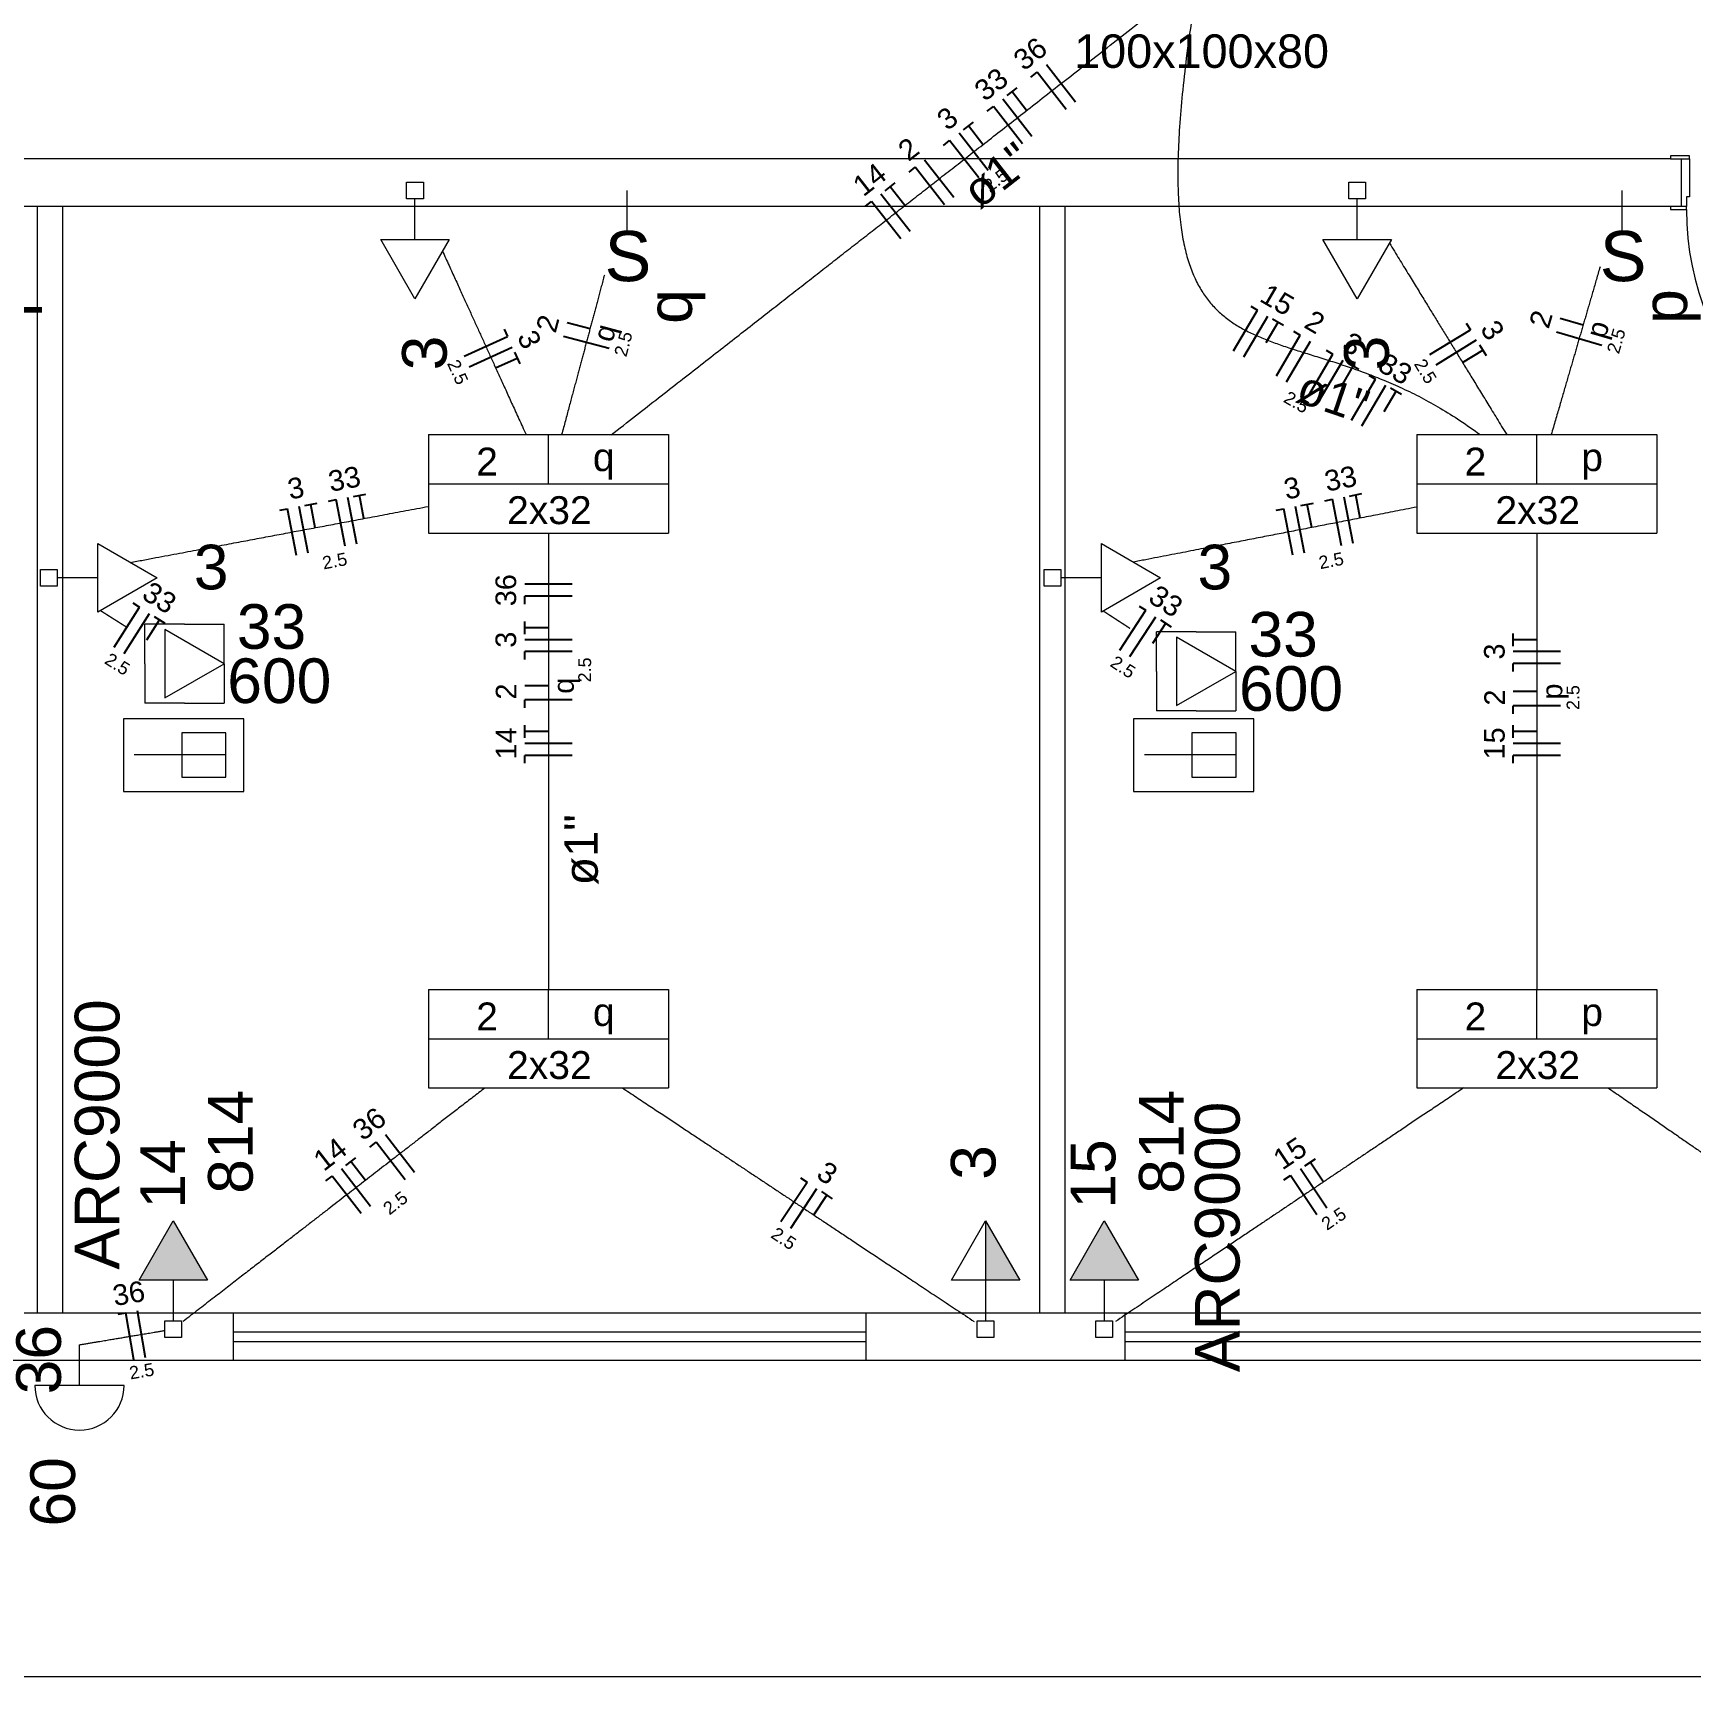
# Model space of a CAD drawing. Header units: millimetres. Extents: x -130 to 1399, y -90 to 1288.
# Drawn here: x 1110.41 to 1115.65, y 1238.62 to 1243.82 of the extents above; entities that cross this region are included whole.
import ezdxf

# ---------------------------------------------------------------- set-up
doc = ezdxf.new("R2010")
doc.units = ezdxf.units.MM
doc.header["$LTSCALE"] = 0.01
doc.linetypes.add('DOT2', pattern=[3.175, 0, -3.175])
for name, color, linetype, lineweight in [('Arquitetura', 134, 'Continuous', 5), ('EL-Condutos', 3, 'Continuous', 13), ('EL-Fios', 9, 'Continuous', 25), ('EL-Textos condutos', 7, 'Continuous', 20), ('EL-Textos fios', 7, 'Continuous', 20), ('EL-Textos pontos', 5, 'Continuous', 20), ('P-SIMBOL', 5, 'Continuous', 5)]:
    doc.layers.add(name, color=color, linetype=linetype, lineweight=lineweight)
doc.styles.add('ARIAL', font='arial.ttf')

msp = doc.modelspace()

# ---------------------------------------------------------------- hatches: boundary and pattern name
at = {"layer": 'P-SIMBOL', "linetype": 'Continuous'}
for points in [[(1110.9602, 1239.8752), (1110.852, 1240.0627), (1110.7437, 1239.8752)], [(1113.4209, 1239.8752), (1113.4209, 1240.0627), (1113.5291, 1239.8752)], [(1113.9043, 1239.8752), (1113.7961, 1240.0627), (1113.6878, 1239.8752)]]:
    msp.add_hatch(color=256, dxfattribs=at).paths.add_polyline_path(points)

# ---------------------------------------------------------------- linework, layer by layer
at = {"layer": 'Arquitetura', "linetype": 'Continuous'}
for p, q in [((1115.5864, 1243.4207), (1110.0564, 1243.4207)), ((1115.5864, 1243.2707), (1110.0564, 1243.2707)), ((1113.5914, 1243.2707), (1113.5914, 1239.7707)), ((1113.6714, 1243.2707), (1113.6714, 1239.7707)), ((1116.6714, 1239.7707), (1107.4214, 1239.7707)), ((1113.0419, 1239.7107), (1111.0419, 1239.7107)), ((1115.8614, 1239.7107), (1113.8614, 1239.7107)), ((1113.0419, 1239.6807), (1111.0419, 1239.6807)), ((1115.8614, 1239.6807), (1113.8614, 1239.6807)), ((1120.9714, 1239.6212), (1107.2719, 1239.6212)), ((1121.9714, 1238.6212), (1106.2719, 1238.6212))]:
    msp.add_line(p, q, dxfattribs=at)
at = {"layer": 'Arquitetura'}
for p, q in [((1110.4214, 1243.2707), (1110.4214, 1239.7707)), ((1110.5014, 1243.2707), (1110.5014, 1239.7707)), ((1111.0187, 1241.5362), (1110.7287, 1241.5362)), ((1114.2134, 1241.5362), (1113.9234, 1241.5362)), ((1111.0419, 1239.7707), (1111.0419, 1239.6212)), ((1113.0419, 1239.7707), (1113.0419, 1239.6212)), ((1113.8614, 1239.7707), (1113.8614, 1239.6212))]:
    msp.add_line(p, q, dxfattribs=at)
at = {"layer": 'Arquitetura', "color": 3}
for points in [[(1115.5864, 1243.4207), (1115.6469, 1243.4207), (1115.6469, 1243.4307), (1115.5864, 1243.4307), (1115.5864, 1243.4207)], [(1115.5864, 1243.2607), (1115.6369, 1243.2607), (1115.6369, 1243.2707), (1115.5864, 1243.2707), (1115.5864, 1243.2607)]]:
    msp.add_lwpolyline(points, close=True, dxfattribs=at)
at = {"layer": 'Arquitetura', "color": 2}
msp.add_lwpolyline([(1115.6469, 1243.3007), (1115.6369, 1243.3007), (1115.6369, 1243.2707), (1115.6214, 1243.2707), (1115.6214, 1243.4207), (1115.6469, 1243.4207), (1115.6469, 1243.3007)], close=True, dxfattribs=at)
at = {"layer": 'Arquitetura'}
for points in [[(1110.6942, 1241.6507), (1110.6942, 1241.4207), (1111.0747, 1241.4207), (1111.0747, 1241.6507), (1110.6942, 1241.6507)], [(1113.8889, 1241.6507), (1113.8889, 1241.4207), (1114.2694, 1241.4207), (1114.2694, 1241.6507), (1113.8889, 1241.6507)], [(1110.8787, 1241.6062), (1110.8787, 1241.4662), (1111.0187, 1241.4662), (1111.0187, 1241.6062), (1110.8787, 1241.6062)], [(1114.0734, 1241.6062), (1114.0734, 1241.4662), (1114.2134, 1241.4662), (1114.2134, 1241.6062), (1114.0734, 1241.6062)]]:
    msp.add_lwpolyline(points, dxfattribs=at)
msp.add_arc((1116.5289, 1243.2627), 0.8921, 180.129, 269.223, dxfattribs=at)
at = {"layer": 'EL-Condutos', "linetype": 'Continuous'}
for points in [[(1112.2368, 1242.5483), (1112.314, 1242.6085), (1112.3868, 1242.6654), (1112.4556, 1242.7191), (1112.5208, 1242.77), (1112.5825, 1242.8182), (1112.6412, 1242.864), (1112.6972, 1242.9077), (1112.7508, 1242.9495), (1112.8022, 1242.9897), (1112.8519, 1243.0285), (1112.9001, 1243.0661), (1112.9472, 1243.1029), (1112.9935, 1243.139), (1113.0392, 1243.1747), (1113.0848, 1243.2103), (1113.1305, 1243.246), (1113.1766, 1243.282), (1113.2236, 1243.3186), (1113.2716, 1243.3561), (1113.321, 1243.3947), (1113.3721, 1243.4346), (1113.4253, 1243.4761), (1113.4808, 1243.5194), (1113.539, 1243.5649), (1113.6002, 1243.6127), (1113.6648, 1243.663), (1113.7329, 1243.7163), (1113.805, 1243.7725), (1113.8814, 1243.8322), (1113.9624, 1243.8954)], [(1114.0727, 1243.8645), (1114.0556, 1243.7394), (1114.0428, 1243.6255), (1114.0342, 1243.5223), (1114.0295, 1243.4292), (1114.0289, 1243.3455), (1114.0321, 1243.2706), (1114.0389, 1243.2039), (1114.0495, 1243.1449), (1114.0635, 1243.0929), (1114.081, 1243.0473), (1114.1017, 1243.0075), (1114.1257, 1242.9729), (1114.1527, 1242.9429), (1114.1828, 1242.9169), (1114.2157, 1242.8943), (1114.2514, 1242.8744), (1114.2898, 1242.8568), (1114.3308, 1242.8407), (1114.3742, 1242.8255), (1114.42, 1242.8107), (1114.4681, 1242.7957), (1114.5183, 1242.7798), (1114.5705, 1242.7625), (1114.6247, 1242.743), (1114.6807, 1242.7209), (1114.7384, 1242.6956), (1114.7978, 1242.6663), (1114.8586, 1242.6326), (1114.9209, 1242.5937), (1114.9845, 1242.5492)], [(1111.7031, 1243.13), (1111.7139, 1243.1063), (1111.7242, 1243.0836), (1111.7341, 1243.0619), (1111.7436, 1243.041), (1111.7528, 1243.0209), (1111.7616, 1243.0014), (1111.7702, 1242.9826), (1111.7785, 1242.9644), (1111.7866, 1242.9466), (1111.7945, 1242.9292), (1111.8023, 1242.9121), (1111.81, 1242.8952), (1111.8176, 1242.8786), (1111.8251, 1242.862), (1111.8326, 1242.8455), (1111.8402, 1242.8289), (1111.8478, 1242.8122), (1111.8555, 1242.7952), (1111.8633, 1242.778), (1111.8713, 1242.7605), (1111.8795, 1242.7425), (1111.8879, 1242.724), (1111.8966, 1242.705), (1111.9056, 1242.6853), (1111.9149, 1242.6648), (1111.9245, 1242.6436), (1111.9346, 1242.6215), (1111.9451, 1242.5984), (1111.9561, 1242.5744), (1111.9675, 1242.5492)], [(1114.698, 1243.1542), (1114.7136, 1243.1287), (1114.7285, 1243.1044), (1114.7428, 1243.0811), (1114.7565, 1243.0587), (1114.7696, 1243.0373), (1114.7823, 1243.0166), (1114.7945, 1242.9967), (1114.8063, 1242.9774), (1114.8178, 1242.9587), (1114.8289, 1242.9405), (1114.8399, 1242.9227), (1114.8506, 1242.9051), (1114.8612, 1242.8878), (1114.8717, 1242.8707), (1114.8822, 1242.8536), (1114.8927, 1242.8365), (1114.9032, 1242.8193), (1114.9139, 1242.8019), (1114.9247, 1242.7843), (1114.9357, 1242.7663), (1114.947, 1242.7478), (1114.9586, 1242.7289), (1114.9706, 1242.7094), (1114.9829, 1242.6892), (1114.9958, 1242.6682), (1115.0091, 1242.6464), (1115.0231, 1242.6237), (1115.0376, 1242.6), (1115.0528, 1242.5752), (1115.0687, 1242.5492)], [(1115.3639, 1243.0793), (1115.358, 1243.0593), (1115.3524, 1243.04), (1115.347, 1243.0213), (1115.3417, 1243.0033), (1115.3366, 1242.9858), (1115.3317, 1242.9687), (1115.3268, 1242.9521), (1115.3221, 1242.9359), (1115.3175, 1242.9199), (1115.3129, 1242.9042), (1115.3084, 1242.8887), (1115.3039, 1242.8733), (1115.2994, 1242.858), (1115.295, 1242.8426), (1115.2905, 1242.8272), (1115.286, 1242.8117), (1115.2814, 1242.7961), (1115.2768, 1242.7801), (1115.272, 1242.7639), (1115.2672, 1242.7474), (1115.2623, 1242.7304), (1115.2572, 1242.7129), (1115.252, 1242.695), (1115.2466, 1242.6764), (1115.241, 1242.6572), (1115.2352, 1242.6372), (1115.2291, 1242.6165), (1115.2229, 1242.595), (1115.2163, 1242.5726), (1115.2095, 1242.5492)], [(1112.2153, 1243.0532), (1112.2104, 1243.0349), (1112.2056, 1243.0172), (1112.201, 1243.0001), (1112.1966, 1242.9834), (1112.1922, 1242.9672), (1112.188, 1242.9513), (1112.1838, 1242.9358), (1112.1797, 1242.9206), (1112.1757, 1242.9055), (1112.1717, 1242.8907), (1112.1678, 1242.8759), (1112.1638, 1242.8612), (1112.1599, 1242.8466), (1112.156, 1242.8319), (1112.152, 1242.8171), (1112.148, 1242.8022), (1112.1439, 1242.7871), (1112.1398, 1242.7717), (1112.1356, 1242.756), (1112.1313, 1242.74), (1112.1269, 1242.7236), (1112.1224, 1242.7067), (1112.1178, 1242.6893), (1112.1129, 1242.6714), (1112.108, 1242.6529), (1112.1028, 1242.6337), (1112.0975, 1242.6137), (1112.092, 1242.5931), (1112.0862, 1242.5716), (1112.0802, 1242.5492)], [(1110.7157, 1242.1447), (1110.7573, 1242.1525), (1110.7972, 1242.16), (1110.8354, 1242.1672), (1110.8721, 1242.1741), (1110.9074, 1242.1807), (1110.9413, 1242.1871), (1110.9741, 1242.1933), (1111.0058, 1242.1992), (1111.0365, 1242.205), (1111.0664, 1242.2106), (1111.0956, 1242.2161), (1111.1241, 1242.2215), (1111.1521, 1242.2267), (1111.1797, 1242.2319), (1111.207, 1242.2371), (1111.2341, 1242.2422), (1111.2612, 1242.2473), (1111.2883, 1242.2524), (1111.3156, 1242.2575), (1111.3432, 1242.2627), (1111.3712, 1242.268), (1111.3997, 1242.2733), (1111.4288, 1242.2788), (1111.4586, 1242.2844), (1111.4893, 1242.2902), (1111.5209, 1242.2961), (1111.5536, 1242.3023), (1111.5875, 1242.3086), (1111.6227, 1242.3152), (1111.6593, 1242.3221)], [(1114.7843, 1242.3197), (1114.7498, 1242.3131), (1114.7167, 1242.3066), (1114.6847, 1242.3004), (1114.6538, 1242.2944), (1114.6239, 1242.2886), (1114.5948, 1242.283), (1114.5666, 1242.2775), (1114.539, 1242.2722), (1114.5119, 1242.2669), (1114.4853, 1242.2618), (1114.459, 1242.2567), (1114.433, 1242.2516), (1114.4072, 1242.2466), (1114.3813, 1242.2416), (1114.3554, 1242.2366), (1114.3293, 1242.2315), (1114.303, 1242.2264), (1114.2763, 1242.2212), (1114.249, 1242.2159), (1114.2212, 1242.2105), (1114.1927, 1242.205), (1114.1634, 1242.1993), (1114.1332, 1242.1935), (1114.102, 1242.1874), (1114.0697, 1242.1811), (1114.0361, 1242.1746), (1114.0012, 1242.1679), (1113.9649, 1242.1608), (1113.9271, 1242.1535), (1113.8877, 1242.1458)], [(1112.0385, 1242.2369), (1112.0385, 1242.1712), (1112.0385, 1242.1092), (1112.0385, 1242.0506), (1112.0385, 1241.9951), (1112.0385, 1241.9425), (1112.0385, 1241.8925), (1112.0385, 1241.8448), (1112.0385, 1241.7991), (1112.0385, 1241.7553), (1112.0385, 1241.7131), (1112.0385, 1241.6721), (1112.0385, 1241.6322), (1112.0385, 1241.5931), (1112.0385, 1241.5545), (1112.0385, 1241.5161), (1112.0385, 1241.4778), (1112.0385, 1241.4392), (1112.0385, 1241.4), (1112.0385, 1241.3601), (1112.0385, 1241.3192), (1112.0385, 1241.2769), (1112.0385, 1241.2331), (1112.0385, 1241.1875), (1112.0385, 1241.1398), (1112.0385, 1241.0898), (1112.0385, 1241.0371), (1112.0385, 1240.9816), (1112.0385, 1240.923), (1112.0385, 1240.861), (1112.0385, 1240.7954)], [(1115.1642, 1242.2369), (1115.1642, 1242.1712), (1115.1642, 1242.1092), (1115.1642, 1242.0506), (1115.1642, 1241.9951), (1115.1642, 1241.9425), (1115.1642, 1241.8925), (1115.1642, 1241.8448), (1115.1642, 1241.7991), (1115.1642, 1241.7553), (1115.1642, 1241.7131), (1115.1642, 1241.6721), (1115.1642, 1241.6322), (1115.1642, 1241.5931), (1115.1642, 1241.5545), (1115.1642, 1241.5161), (1115.1642, 1241.4778), (1115.1642, 1241.4392), (1115.1642, 1241.4), (1115.1642, 1241.3601), (1115.1642, 1241.3192), (1115.1642, 1241.2769), (1115.1642, 1241.2331), (1115.1642, 1241.1875), (1115.1642, 1241.1398), (1115.1642, 1241.0898), (1115.1642, 1241.0371), (1115.1642, 1240.9816), (1115.1642, 1240.923), (1115.1642, 1240.861), (1115.1642, 1240.7954)], [(1111.8376, 1240.4834), (1111.7993, 1240.4538), (1111.7629, 1240.4256), (1111.7284, 1240.3989), (1111.6955, 1240.3735), (1111.6641, 1240.3492), (1111.634, 1240.3259), (1111.6051, 1240.3035), (1111.5772, 1240.282), (1111.5502, 1240.261), (1111.5238, 1240.2406), (1111.4979, 1240.2205), (1111.4723, 1240.2008), (1111.4469, 1240.1811), (1111.4216, 1240.1615), (1111.3961, 1240.1418), (1111.3702, 1240.1218), (1111.3439, 1240.1014), (1111.3169, 1240.0805), (1111.2892, 1240.059), (1111.2604, 1240.0368), (1111.2305, 1240.0137), (1111.1993, 1239.9895), (1111.1666, 1239.9642), (1111.1323, 1239.9377), (1111.0963, 1239.9098), (1111.0582, 1239.8803), (1111.018, 1239.8492), (1110.9755, 1239.8163), (1110.9306, 1239.7816), (1110.883, 1239.7448)], [(1112.2724, 1240.4834), (1112.3171, 1240.4538), (1112.3595, 1240.4256), (1112.3997, 1240.3989), (1112.438, 1240.3735), (1112.4746, 1240.3492), (1112.5096, 1240.3259), (1112.5433, 1240.3035), (1112.5758, 1240.282), (1112.6073, 1240.261), (1112.6381, 1240.2406), (1112.6683, 1240.2205), (1112.698, 1240.2008), (1112.7276, 1240.1811), (1112.7572, 1240.1615), (1112.7869, 1240.1418), (1112.817, 1240.1218), (1112.8477, 1240.1014), (1112.8791, 1240.0805), (1112.9115, 1240.059), (1112.945, 1240.0368), (1112.9798, 1240.0137), (1113.0161, 1239.9895), (1113.0542, 1239.9642), (1113.0942, 1239.9377), (1113.1362, 1239.9098), (1113.1806, 1239.8803), (1113.2274, 1239.8492), (1113.2769, 1239.8163), (1113.3292, 1239.7816), (1113.3846, 1239.7448)], [(1114.9326, 1240.4834), (1114.8884, 1240.4538), (1114.8465, 1240.4256), (1114.8066, 1240.3989), (1114.7687, 1240.3735), (1114.7325, 1240.3492), (1114.6979, 1240.3259), (1114.6645, 1240.3035), (1114.6324, 1240.282), (1114.6012, 1240.261), (1114.5707, 1240.2406), (1114.5409, 1240.2205), (1114.5114, 1240.2008), (1114.4821, 1240.1811), (1114.4529, 1240.1615), (1114.4234, 1240.1418), (1114.3937, 1240.1218), (1114.3633, 1240.1014), (1114.3322, 1240.0805), (1114.3002, 1240.059), (1114.267, 1240.0368), (1114.2326, 1240.0137), (1114.1966, 1239.9895), (1114.1589, 1239.9642), (1114.1194, 1239.9377), (1114.0777, 1239.9098), (1114.0339, 1239.8803), (1113.9875, 1239.8492), (1113.9385, 1239.8163), (1113.8867, 1239.7816), (1113.8319, 1239.7448)], [(1115.3895, 1240.4834), (1115.4325, 1240.4538), (1115.4732, 1240.4256), (1115.512, 1240.3989), (1115.5489, 1240.3735), (1115.5841, 1240.3492), (1115.6178, 1240.3259), (1115.6502, 1240.3035), (1115.6815, 1240.282), (1115.7119, 1240.261), (1115.7415, 1240.2406), (1115.7705, 1240.2205), (1115.7992, 1240.2008), (1115.8276, 1240.1811), (1115.8561, 1240.1615), (1115.8847, 1240.1418), (1115.9137, 1240.1218), (1115.9432, 1240.1014), (1115.9735, 1240.0805), (1116.0046, 1240.059), (1116.0369, 1240.0368), (1116.0704, 1240.0137), (1116.1054, 1239.9895), (1116.142, 1239.9642), (1116.1805, 1239.9377), (1116.221, 1239.9098), (1116.2637, 1239.8803), (1116.3088, 1239.8492), (1116.3564, 1239.8163), (1116.4068, 1239.7816), (1116.4601, 1239.7448)], [(1110.5553, 1239.6712), (1110.5688, 1239.6735), (1110.5814, 1239.6756), (1110.5933, 1239.6776), (1110.6045, 1239.6794), (1110.615, 1239.6812), (1110.625, 1239.6828), (1110.6344, 1239.6844), (1110.6433, 1239.6859), (1110.6518, 1239.6873), (1110.6599, 1239.6887), (1110.6677, 1239.69), (1110.6752, 1239.6912), (1110.6824, 1239.6924), (1110.6896, 1239.6936), (1110.6966, 1239.6948), (1110.7035, 1239.696), (1110.7105, 1239.6971), (1110.7175, 1239.6983), (1110.7246, 1239.6995), (1110.7319, 1239.7007), (1110.7394, 1239.7019), (1110.7471, 1239.7032), (1110.7552, 1239.7046), (1110.7637, 1239.706), (1110.7726, 1239.7075), (1110.782, 1239.709), (1110.7919, 1239.7107), (1110.8024, 1239.7125), (1110.8136, 1239.7143), (1110.8255, 1239.7163)]]:
    msp.add_spline(points, degree=3, dxfattribs=at)
at = {"layer": 'EL-Condutos', "linetype": 'DOT2', "ltscale": 0.05}
for points in [[(1110.6218, 1241.9929), (1110.6266, 1241.9899), (1110.6313, 1241.9869), (1110.6359, 1241.984), (1110.6405, 1241.9811), (1110.6451, 1241.9782), (1110.6496, 1241.9753), (1110.6541, 1241.9725), (1110.6585, 1241.9697), (1110.6629, 1241.9669), (1110.6674, 1241.9641), (1110.6717, 1241.9613), (1110.6761, 1241.9585), (1110.6805, 1241.9557), (1110.685, 1241.9529), (1110.6894, 1241.9501), (1110.6938, 1241.9473), (1110.6983, 1241.9445), (1110.7029, 1241.9416), (1110.7074, 1241.9387), (1110.712, 1241.9358), (1110.7167, 1241.9328), (1110.7215, 1241.9298), (1110.7263, 1241.9268), (1110.7312, 1241.9237), (1110.7361, 1241.9205), (1110.7412, 1241.9173), (1110.7463, 1241.914), (1110.7516, 1241.9107), (1110.757, 1241.9073), (1110.7624, 1241.9038)], [(1113.793, 1241.9917), (1113.7989, 1241.9878), (1113.8046, 1241.9841), (1113.8103, 1241.9804), (1113.8159, 1241.9767), (1113.8214, 1241.9731), (1113.8268, 1241.9696), (1113.8322, 1241.9661), (1113.8375, 1241.9626), (1113.8428, 1241.9592), (1113.848, 1241.9558), (1113.8533, 1241.9524), (1113.8585, 1241.949), (1113.8637, 1241.9456), (1113.8689, 1241.9422), (1113.8742, 1241.9388), (1113.8794, 1241.9353), (1113.8847, 1241.9319), (1113.8901, 1241.9284), (1113.8955, 1241.9249), (1113.901, 1241.9213), (1113.9065, 1241.9177), (1113.9122, 1241.914), (1113.9179, 1241.9103), (1113.9237, 1241.9065), (1113.9297, 1241.9026), (1113.9357, 1241.8986), (1113.942, 1241.8946), (1113.9483, 1241.8904), (1113.9548, 1241.8862), (1113.9615, 1241.8818)]]:
    msp.add_spline(points, degree=3, dxfattribs=at)
at = {"layer": 'EL-Fios'}
for p, q in [((1113.564, 1243.6795), (1113.5837, 1243.6949)), ((1113.676, 1243.5767), (1113.5837, 1243.6949)), ((1113.7056, 1243.5998), (1113.6133, 1243.718)), ((1113.4888, 1243.6208), (1113.5203, 1243.6454)), ((1113.5507, 1243.574), (1113.5046, 1243.6331)), ((1113.4258, 1243.5716), (1113.4455, 1243.587)), ((1113.5378, 1243.4688), (1113.4455, 1243.587)), ((1113.5673, 1243.4918), (1113.475, 1243.6101)), ((1113.3506, 1243.5129), (1113.3821, 1243.5375)), ((1113.2875, 1243.4637), (1113.3072, 1243.4791)), ((1113.3995, 1243.3608), (1113.3072, 1243.4791)), ((1113.4291, 1243.3839), (1113.3368, 1243.5021)), ((1113.4125, 1243.4661), (1113.3663, 1243.5252)), ((1113.1788, 1243.3788), (1113.1985, 1243.3942)), ((1113.2908, 1243.276), (1113.1985, 1243.3942)), ((1113.3204, 1243.2991), (1113.2281, 1243.4173)), ((1113.1036, 1243.3201), (1113.1352, 1243.3448)), ((1113.1656, 1243.2733), (1113.1194, 1243.3324)), ((1113.0406, 1243.2709), (1113.0603, 1243.2863)), ((1113.1526, 1243.1681), (1113.0603, 1243.2863)), ((1113.1822, 1243.1911), (1113.0899, 1243.3094)), ((1114.2593, 1242.9556), (1114.2809, 1242.943)), ((1112.1699, 1242.8836), (1112.0974, 1242.903)), ((1114.2052, 1242.8135), (1114.2809, 1242.943)), ((1114.2375, 1242.7946), (1114.3132, 1242.924)), ((1114.3078, 1242.8404), (1114.3456, 1242.9051)), ((1114.3283, 1242.9152), (1114.3629, 1242.895)), ((1114.9408, 1242.9016), (1114.9538, 1242.8803)), ((1115.3102, 1242.8949), (1115.2382, 1242.9159)), ((1111.7722, 1242.7973), (1111.9087, 1242.8595)), ((1111.8983, 1242.8822), (1111.9087, 1242.8595)), ((1112.2307, 1242.8209), (1112.0858, 1242.8597)), ((1114.3404, 1242.7344), (1114.4161, 1242.8639)), ((1114.3728, 1242.7155), (1114.4485, 1242.845)), ((1114.3945, 1242.8765), (1114.4161, 1242.8639)), ((1114.8259, 1242.8019), (1114.9538, 1242.8803)), ((1114.8455, 1242.7699), (1114.9734, 1242.8483)), ((1115.3697, 1242.8309), (1115.2257, 1242.8728)), ((1111.7877, 1242.7632), (1111.9242, 1242.8254)), ((1111.9315, 1242.8094), (1111.948, 1242.773)), ((1114.4432, 1242.6743), (1114.5189, 1242.8038)), ((1114.4973, 1242.8164), (1114.5189, 1242.8038)), ((1114.9291, 1242.7771), (1114.993, 1242.8163)), ((1114.9826, 1242.8334), (1115.0035, 1242.7993)), ((1111.8715, 1242.7602), (1111.9398, 1242.7912)), ((1114.4756, 1242.6554), (1114.5513, 1242.7849)), ((1114.5458, 1242.7012), (1114.5837, 1242.7659)), ((1114.5664, 1242.776), (1114.6009, 1242.7558)), ((1114.5784, 1242.5952), (1114.6541, 1242.7247)), ((1114.6108, 1242.5763), (1114.6865, 1242.7058)), ((1114.6326, 1242.7374), (1114.6541, 1242.7247)), ((1114.681, 1242.6221), (1114.7189, 1242.6869)), ((1114.7016, 1242.697), (1114.7362, 1242.6768)), ((1111.2781, 1242.1741), (1111.2504, 1242.3215)), ((1111.2676, 1242.3248), (1111.3069, 1242.3322)), ((1111.3011, 1242.2548), (1111.2873, 1242.3285)), ((1111.3429, 1242.3389), (1111.3675, 1242.3436)), ((1111.3952, 1242.1961), (1111.3675, 1242.3436)), ((1111.4321, 1242.2031), (1111.4043, 1242.3505)), ((1111.4215, 1242.3537), (1111.4609, 1242.3611)), ((1111.4551, 1242.2837), (1111.4412, 1242.3574)), ((1114.4294, 1242.1745), (1114.4009, 1242.3218)), ((1114.4181, 1242.3251), (1114.4573, 1242.3327)), ((1114.452, 1242.2553), (1114.4377, 1242.3289)), ((1114.4933, 1242.3397), (1114.5178, 1242.3445)), ((1114.5464, 1242.1972), (1114.5178, 1242.3445)), ((1114.5832, 1242.2043), (1114.5546, 1242.3516)), ((1114.5718, 1242.3549), (1114.6111, 1242.3625)), ((1114.6057, 1242.2851), (1114.5915, 1242.3587)), ((1111.189, 1242.31), (1111.2135, 1242.3146)), ((1111.2413, 1242.1672), (1111.2135, 1242.3146)), ((1114.3395, 1242.3099), (1114.3641, 1242.3146)), ((1114.3926, 1242.1674), (1114.3641, 1242.3146)), ((1112.1135, 1242.0758), (1111.9635, 1242.0758)), ((1110.7241, 1242.0169), (1110.7452, 1242.0036)), ((1112.1135, 1242.0383), (1111.9635, 1242.0383)), ((1111.9635, 1242.0133), (1111.9635, 1242.0383)), ((1113.9067, 1242.0071), (1113.9276, 1241.9935)), ((1110.6649, 1241.8768), (1110.7452, 1242.0036)), ((1110.6966, 1241.8568), (1110.7769, 1241.9835)), ((1110.7684, 1241.9001), (1110.8085, 1241.9634)), ((1110.7916, 1241.9741), (1110.8254, 1241.9527)), ((1111.9635, 1241.9179), (1111.9635, 1241.9579)), ((1113.8457, 1241.8678), (1113.9276, 1241.9935)), ((1113.8771, 1241.8473), (1113.959, 1241.973)), ((1113.9737, 1241.9634), (1114.0072, 1241.9416)), ((1112.0385, 1241.9379), (1111.9635, 1241.9379)), ((1112.1135, 1241.9004), (1111.9635, 1241.9004)), ((1113.9495, 1241.8897), (1113.9904, 1241.9525)), ((1115.0892, 1241.8804), (1115.0892, 1241.9204)), ((1115.1642, 1241.9004), (1115.0892, 1241.9004)), ((1112.1135, 1241.8629), (1111.9635, 1241.8629)), ((1111.9635, 1241.8379), (1111.9635, 1241.8629)), ((1115.2392, 1241.8629), (1115.0892, 1241.8629)), ((1115.2392, 1241.8254), (1115.0892, 1241.8254)), ((1115.0892, 1241.8004), (1115.0892, 1241.8254)), ((1112.0385, 1241.7551), (1111.9635, 1241.7551)), ((1112.1135, 1241.7103), (1111.9635, 1241.7103)), ((1111.9635, 1241.6853), (1111.9635, 1241.7103)), ((1115.1642, 1241.7364), (1115.0892, 1241.7364)), ((1115.2392, 1241.6915), (1115.0892, 1241.6915)), ((1115.0892, 1241.6665), (1115.0892, 1241.6915)), ((1111.9635, 1241.5899), (1111.9635, 1241.6299)), ((1112.0385, 1241.6099), (1111.9635, 1241.6099)), ((1115.0892, 1241.5899), (1115.0892, 1241.6299)), ((1115.1642, 1241.6099), (1115.0892, 1241.6099)), ((1112.1135, 1241.5724), (1111.9635, 1241.5724)), ((1112.1135, 1241.5349), (1111.9635, 1241.5349)), ((1111.9635, 1241.5099), (1111.9635, 1241.5349)), ((1115.2392, 1241.5724), (1115.0892, 1241.5724)), ((1115.2392, 1241.5349), (1115.0892, 1241.5349)), ((1115.0892, 1241.5099), (1115.0892, 1241.5349)), ((1111.6146, 1240.216), (1111.5228, 1240.3347)), ((1111.4734, 1240.2964), (1111.4932, 1240.3117)), ((1111.585, 1240.1931), (1111.4932, 1240.3117)), ((1111.4759, 1240.1087), (1111.3841, 1240.2273)), ((1111.398, 1240.2381), (1111.4296, 1240.2625)), ((1111.4597, 1240.191), (1111.4138, 1240.2503)), ((1114.4998, 1240.1027), (1114.4162, 1240.2272)), ((1114.4308, 1240.237), (1114.464, 1240.2593)), ((1114.4892, 1240.1858), (1114.4474, 1240.2481)), ((1111.3347, 1240.1891), (1111.3545, 1240.2044)), ((1111.4463, 1240.0858), (1111.3545, 1240.2044)), ((1112.7733, 1240.0608), (1112.8563, 1240.1857)), ((1112.8355, 1240.1995), (1112.8563, 1240.1857)), ((1114.3643, 1240.1924), (1114.3851, 1240.2063)), ((1114.4687, 1240.0818), (1114.3851, 1240.2063)), ((1112.8046, 1240.04), (1112.8876, 1240.165)), ((1112.8773, 1240.0817), (1112.9188, 1240.1442)), ((1112.9021, 1240.1553), (1112.9355, 1240.1331)), ((1110.6777, 1239.7677), (1110.7023, 1239.7718)), ((1110.727, 1239.6238), (1110.7023, 1239.7718)), ((1110.764, 1239.63), (1110.7393, 1239.778))]:
    msp.add_line(p, q, dxfattribs=at)
at = {"layer": 'P-SIMBOL'}
for p, q in [((1111.5897, 1243.3472), (1111.6428, 1243.3472)), ((1111.5897, 1243.2942), (1111.5897, 1243.3472)), ((1111.6428, 1243.3472), (1111.6428, 1243.2942)), ((1112.287, 1243.1922), (1112.287, 1243.3207)), ((1114.5695, 1243.3472), (1114.6225, 1243.3472)), ((1114.5695, 1243.2942), (1114.5695, 1243.3472)), ((1114.6225, 1243.3472), (1114.6225, 1243.2942)), ((1115.4342, 1243.1922), (1115.4342, 1243.3207)), ((1111.6428, 1243.2942), (1111.5897, 1243.2942)), ((1111.6163, 1243.1662), (1111.6163, 1243.2942)), ((1114.6225, 1243.2942), (1114.5695, 1243.2942)), ((1114.596, 1243.1662), (1114.596, 1243.2942)), ((1111.6163, 1242.9787), (1111.508, 1243.1662)), ((1111.508, 1243.1662), (1111.7245, 1243.1662)), ((1111.7245, 1243.1662), (1111.6163, 1242.9787)), ((1114.596, 1242.9787), (1114.4877, 1243.1662)), ((1114.4877, 1243.1662), (1114.7042, 1243.1662)), ((1114.7042, 1243.1662), (1114.596, 1242.9787)), ((1111.6592, 1242.5491), (1111.6592, 1242.2378)), ((1111.6592, 1242.5491), (1112.4177, 1242.5491)), ((1112.0385, 1242.3934), (1112.0385, 1242.5491)), ((1112.4177, 1242.5491), (1112.4177, 1242.2378)), ((1114.785, 1242.5491), (1114.785, 1242.2378)), ((1114.785, 1242.5491), (1115.5435, 1242.5491)), ((1115.1642, 1242.3934), (1115.1642, 1242.5491)), ((1115.5435, 1242.5491), (1115.5435, 1242.2378)), ((1111.6592, 1242.3934), (1112.4177, 1242.3934)), ((1114.785, 1242.3934), (1115.5435, 1242.3934)), ((1111.6592, 1242.2378), (1112.4177, 1242.2378)), ((1114.785, 1242.2378), (1115.5435, 1242.2378)), ((1110.6131, 1242.2046), (1110.8006, 1242.0963)), ((1110.6131, 1241.9881), (1110.6131, 1242.2046)), ((1113.7869, 1242.2046), (1113.9744, 1242.0963)), ((1113.7869, 1241.9881), (1113.7869, 1242.2046)), ((1110.4321, 1242.0698), (1110.4321, 1242.1229)), ((1110.4321, 1242.1229), (1110.4851, 1242.1229)), ((1110.4851, 1242.1229), (1110.4851, 1242.0698)), ((1113.6059, 1242.0698), (1113.6059, 1242.1228)), ((1113.6059, 1242.1228), (1113.6589, 1242.1228)), ((1113.6589, 1242.1228), (1113.6589, 1242.0698)), ((1110.4851, 1242.0698), (1110.4321, 1242.0698)), ((1110.6131, 1242.0963), (1110.4851, 1242.0963)), ((1110.8006, 1242.0963), (1110.6131, 1241.9881)), ((1113.6589, 1242.0698), (1113.6059, 1242.0698)), ((1113.7869, 1242.0963), (1113.6589, 1242.0963)), ((1113.9744, 1242.0963), (1113.7869, 1241.9881)), ((1110.7626, 1241.8246), (1110.7626, 1241.9496)), ((1110.8876, 1241.9496), (1110.7626, 1241.9496)), ((1110.8251, 1241.9329), (1110.8251, 1241.7163)), ((1111.0126, 1241.8246), (1110.8251, 1241.9329)), ((1110.8876, 1241.9496), (1111.0126, 1241.9496)), ((1111.0126, 1241.8246), (1111.0126, 1241.9496)), ((1113.9618, 1241.8002), (1113.9618, 1241.9252)), ((1114.0868, 1241.9252), (1113.9618, 1241.9252)), ((1114.0243, 1241.9085), (1114.0243, 1241.692)), ((1114.2118, 1241.8002), (1114.0243, 1241.9085)), ((1114.0868, 1241.9252), (1114.2118, 1241.9252)), ((1114.2118, 1241.8002), (1114.2118, 1241.9252)), ((1110.7626, 1241.8246), (1110.7626, 1241.6996)), ((1110.8251, 1241.7163), (1111.0126, 1241.8246)), ((1111.0126, 1241.8246), (1111.0126, 1241.6996)), ((1113.9618, 1241.8002), (1113.9618, 1241.6752)), ((1114.0243, 1241.692), (1114.2118, 1241.8002)), ((1114.2118, 1241.8002), (1114.2118, 1241.6752)), ((1110.8876, 1241.6996), (1110.7626, 1241.6996)), ((1110.8876, 1241.6996), (1111.0126, 1241.6996)), ((1114.0868, 1241.6752), (1113.9618, 1241.6752)), ((1114.0868, 1241.6752), (1114.2118, 1241.6752)), ((1111.6592, 1240.7945), (1111.6592, 1240.4832)), ((1111.6592, 1240.7945), (1112.4177, 1240.7945)), ((1112.0385, 1240.6388), (1112.0385, 1240.7945)), ((1112.4177, 1240.7945), (1112.4177, 1240.4832)), ((1114.785, 1240.7945), (1114.785, 1240.4832)), ((1114.785, 1240.7945), (1115.5435, 1240.7945)), ((1115.1642, 1240.6388), (1115.1642, 1240.7945)), ((1115.5435, 1240.7945), (1115.5435, 1240.4832)), ((1111.6592, 1240.6388), (1112.4177, 1240.6388)), ((1114.785, 1240.6388), (1115.5435, 1240.6388)), ((1111.6592, 1240.4832), (1112.4177, 1240.4832)), ((1114.785, 1240.4832), (1115.5435, 1240.4832)), ((1110.7437, 1239.8752), (1110.852, 1240.0627)), ((1110.852, 1240.0627), (1110.9602, 1239.8752)), ((1113.3126, 1239.8752), (1113.4209, 1240.0627)), ((1113.4209, 1240.0627), (1113.4209, 1239.8752)), ((1113.4209, 1240.0627), (1113.5291, 1239.8752)), ((1113.6878, 1239.8752), (1113.7961, 1240.0627)), ((1113.7961, 1240.0627), (1113.9043, 1239.8752)), ((1110.9602, 1239.8752), (1110.7437, 1239.8752)), ((1110.852, 1239.8752), (1110.852, 1239.7472)), ((1113.5291, 1239.8752), (1113.3126, 1239.8752)), ((1113.4209, 1239.8752), (1113.4209, 1239.7472)), ((1113.9043, 1239.8752), (1113.6878, 1239.8752)), ((1113.7961, 1239.8752), (1113.7961, 1239.7472)), ((1110.8254, 1239.7472), (1110.8785, 1239.7472)), ((1110.8254, 1239.6942), (1110.8254, 1239.7472)), ((1110.8785, 1239.7472), (1110.8785, 1239.6942)), ((1113.3944, 1239.7472), (1113.4474, 1239.7472)), ((1113.3944, 1239.6942), (1113.3944, 1239.7472)), ((1113.4474, 1239.7472), (1113.4474, 1239.6942)), ((1113.7696, 1239.7472), (1113.8226, 1239.7472)), ((1113.7696, 1239.6942), (1113.7696, 1239.7472)), ((1113.8226, 1239.7472), (1113.8226, 1239.6942)), ((1110.5553, 1239.5427), (1110.5553, 1239.6712)), ((1110.8785, 1239.6942), (1110.8254, 1239.6942)), ((1113.4474, 1239.6942), (1113.3944, 1239.6942)), ((1113.8226, 1239.6942), (1113.7696, 1239.6942)), ((1110.6965, 1239.5427), (1110.414, 1239.5427))]:
    msp.add_line(p, q, dxfattribs=at)
msp.add_arc((1110.5553, 1239.5427), 0.1412, 180, 0, dxfattribs=at)

# ---------------------------------------------------------------- texts
at = {"layer": 'EL-Textos condutos', "char_height": 0.1059, "width": 0.38124, "attachment_point": 8, "line_spacing_factor": 0.798, "style": 'ARIAL'}
for insert, rotation in [((1113.4912, 1243.3262), 37.9756), ((1114.502, 1242.6162), 341.2127), ((1112.1973, 1241.2361), 90.0002)]:
    msp.add_mtext('ø1"', dxfattribs=dict(at, insert=insert, rotation=rotation))
at = {"layer": 'EL-Textos fios', "attachment_point": 8, "line_spacing_factor": 0.798, "style": 'ARIAL'}
for s, insert, char_height, width, rotation in [('36', (1113.5825, 1243.7271), 0.06531, 0.156732, 37.9756), ('33', (1113.459, 1243.6306), 0.06531, 0.156732, 37.9756), ('3', (1113.3205, 1243.5226), 0.0653, 0.078366, 37.9756), ('2', (1113.197, 1243.4261), 0.0653, 0.078366, 37.9756), ('14', (1113.074, 1243.3301), 0.06531, 0.156732, 37.9756), ('2.5', (1113.466, 1243.3367), 0.04059, 0.146142, 37.9756), ('15', (1114.3266, 1242.9467), 0.06531, 0.156732, 329.6856), ('2', (1112.0674, 1242.8917), 0.0653, 0.078366, 74.9944), ('2', (1114.4456, 1242.8772), 0.0653, 0.078366, 329.6856), ('3', (1114.9956, 1242.8619), 0.0653, 0.078366, 301.5019), ('2', (1115.2081, 1242.9051), 0.0653, 0.078366, 73.7683), ('p', (1115.4063, 1242.8671), 0.0653, 0.078366, 73.7683), ('3', (1111.9479, 1242.8361), 0.0653, 0.078366, 294.4774), ('q', (1112.2663, 1242.8576), 0.0653, 0.078366, 74.9944), ('2.5', (1112.2953, 1242.8306), 0.04059, 0.146142, 74.9944), ('3', (1114.5646, 1242.8072), 0.0653, 0.078366, 329.6856), ('2.5', (1115.4349, 1242.8394), 0.04059, 0.146142, 73.7683), ('33', (1114.6996, 1242.7282), 0.06531, 0.156732, 329.6856), ('2.5', (1111.7329, 1242.7382), 0.04059, 0.146142, 294.4774), ('2.5', (1114.7942, 1242.7386), 0.04059, 0.146142, 301.5019), ('2.5', (1114.3935, 1242.6337), 0.04059, 0.146142, 329.6856), ('33', (1111.3993, 1242.3763), 0.06531, 0.156732, 10.6513), ('33', (1114.5496, 1242.3773), 0.06531, 0.156732, 10.9779), ('3', (1111.2458, 1242.3473), 0.0653, 0.078366, 10.6513), ('3', (1114.3961, 1242.3473), 0.0653, 0.078366, 10.9779), ('2.5', (1111.3663, 1242.1293), 0.04059, 0.146142, 10.6513), ('2.5', (1114.5177, 1242.1303), 0.04059, 0.146142, 10.9779), ('33', (1110.7908, 1242.0053), 0.06531, 0.156732, 327.6459), ('36', (1111.9372, 1242.0571), 0.06531, 0.156732, 90.0002), ('33', (1113.973, 1241.9947), 0.06531, 0.156732, 326.9125), ('3', (1111.9372, 1241.9006), 0.0653, 0.078366, 90.0002), ('2.5', (1110.6644, 1241.8059), 0.04059, 0.146142, 327.6459), ('2.5', (1113.8441, 1241.7968), 0.04059, 0.146142, 326.9125), ('3', (1115.0632, 1241.8631), 0.0653, 0.078366, 90.0002), ('2.5', (1112.1739, 1241.8051), 0.04059, 0.146142, 90.0002), ('2', (1111.9372, 1241.7366), 0.0653, 0.078366, 90.0002), ('q', (1112.1383, 1241.7551), 0.0653, 0.078366, 90.0002), ('p', (1115.2643, 1241.7366), 0.0653, 0.078366, 90.0002), ('2.5', (1115.2994, 1241.7176), 0.04059, 0.146142, 90.0002), ('2', (1115.0632, 1241.7176), 0.0653, 0.078366, 90.0002), ('14', (1111.9372, 1241.5726), 0.06531, 0.156732, 90.0002), ('15', (1115.0632, 1241.5726), 0.06531, 0.156732, 90.0002), ('36', (1111.4921, 1240.3437), 0.06531, 0.156732, 37.735), ('15', (1114.4017, 1240.249), 0.06531, 0.156732, 33.8675), ('14', (1111.3681, 1240.2482), 0.06531, 0.156732, 37.735), ('3', (1112.9022, 1240.1866), 0.0653, 0.078366, 326.4083), ('2.5', (1111.5671, 1240.1032), 0.04059, 0.146142, 37.735), ('2.5', (1114.5333, 1240.0527), 0.04059, 0.146142, 33.8675), ('2.5', (1112.7712, 1239.9898), 0.04059, 0.146142, 326.4083), ('36', (1110.7167, 1239.8009), 0.06531, 0.156732, 9.4767), ('2.5', (1110.7555, 1239.5673), 0.04059, 0.146142, 9.4767)]:
    msp.add_mtext(s, dxfattribs=dict(at, insert=insert, char_height=char_height, width=width, rotation=rotation))
at = {"layer": 'EL-Textos pontos', "attachment_point": 8, "line_spacing_factor": 0.798, "style": 'ARIAL'}
for s, insert, char_height, width in [('100x100x80', (1114.1038, 1243.7071), 0.1059, 1.2708), ('2', (1111.8443, 1242.4197), 0.0882, 0.1059), ('q', (1112.2133, 1242.4071), 0.0882, 0.1059), ('2', (1114.9698, 1242.4197), 0.0882, 0.1059), ('p', (1115.3388, 1242.4071), 0.0882, 0.1059), ('2x32', (1112.0413, 1242.2647), 0.08825, 0.4236), ('2x32', (1115.1668, 1242.2647), 0.08825, 0.4236), ('3', (1110.9718, 1242.0577), 0.1412, 0.16944), ('3', (1114.1458, 1242.0577), 0.1412, 0.16944), ('33', (1111.1628, 1241.8697), 0.1412, 0.33888), ('33', (1114.3618, 1241.8452), 0.1412, 0.33888), ('600', (1111.1873, 1241.6982), 0.1412, 0.50832), ('600', (1114.3868, 1241.6737), 0.1412, 0.50832), ('2', (1111.8443, 1240.6652), 0.0882, 0.1059), ('q', (1112.2133, 1240.6526), 0.0882, 0.1059), ('2', (1114.9698, 1240.6652), 0.0882, 0.1059), ('p', (1115.3388, 1240.6526), 0.0882, 0.1059), ('2x32', (1112.0413, 1240.5102), 0.08825, 0.4236), ('2x32', (1115.1668, 1240.5102), 0.08825, 0.4236)]:
    msp.add_mtext(s, dxfattribs=dict(at, insert=insert, char_height=char_height, width=width))
at = {"layer": 'EL-Textos pontos', "char_height": 0.1412, "attachment_point": 8, "rotation": 90.0002, "line_spacing_factor": 0.798, "style": 'ARIAL'}
for s, insert, width in [('r', (1110.4372, 1242.9541), 0.16944), ('q', (1112.5348, 1242.9541), 0.16944), ('p', (1115.6818, 1242.9541), 0.16944), ('3', (1111.7187, 1242.8071), 0.16944), ('3', (1114.6982, 1242.8071), 0.16944), ('ARC9000', (1110.6837, 1240.3361), 1.18608), ('814', (1111.1052, 1240.3131), 0.50832), ('814', (1114.0492, 1240.3131), 0.50832), ('ARC9000', (1114.2262, 1240.0121), 1.18608), ('14', (1110.8892, 1240.2111), 0.33888), ('3', (1113.4542, 1240.2476), 0.16944), ('15', (1113.8332, 1240.2111), 0.33888), ('36', (1110.4987, 1239.6241), 0.33888), ('60', (1110.5432, 1239.2061), 0.33888)]:
    msp.add_mtext(s, dxfattribs=dict(at, insert=insert, width=width))
at = {"layer": 'P-SIMBOL', "char_height": 0.1588, "width": 0.19062, "attachment_point": 9, "line_spacing_factor": 0.798, "style": 'ARIAL'}
for insert in [(1112.3638, 1243.032), (1115.5108, 1243.032)]:
    msp.add_mtext('S', dxfattribs=dict(at, insert=insert))

doc.saveas('drawing.dxf')
